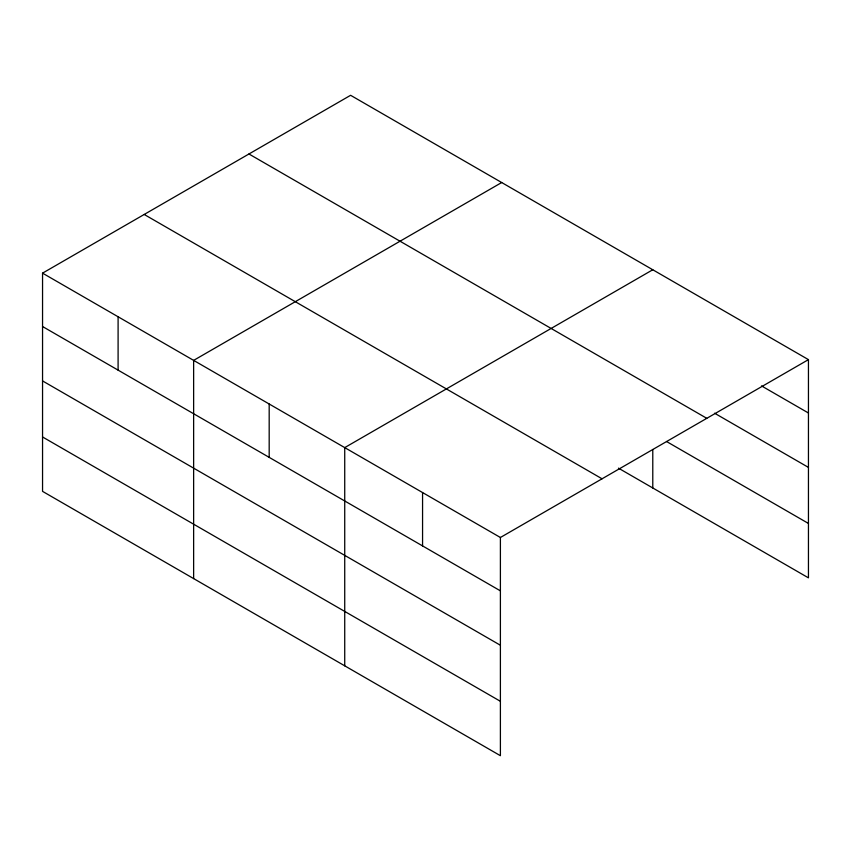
<?xml version="1.0" encoding="UTF-8"?>
<svg xmlns="http://www.w3.org/2000/svg" width="851" height="851" viewBox="0 0 851 851"><rect width="100%" height="100%" fill="white"/><g stroke="black" fill="none" stroke-linecap="round" stroke-linejoin="round"><path stroke-width="1.28" d="M500.399 645.249L500.399 537.492L42.55 273.15L42.55 491.367L500.399 755.699L500.399 645.249L42.55 380.918M618.443 468.146L808.45 577.85L808.45 359.633L350.601 95.301L42.55 273.15M501.696 182.529L193.634 360.388L193.634 578.595M652.781 269.756L344.729 447.615L344.729 665.833M500.399 537.492L808.45 359.633M761.517 385.907L808.45 413.001M714.595 413.214L808.45 467.401M248.949 153.988L706.787 418.32M666.514 441.499L808.45 523.45M144.213 214.463L602.051 478.794M42.55 326.518L500.399 590.849M42.55 436.967L500.399 701.298M652.781 449.498L652.781 487.974M422.564 492.548L422.564 545.917M269.182 404.002L269.182 457.359M118.098 316.763L118.098 370.132"/></g></svg>
